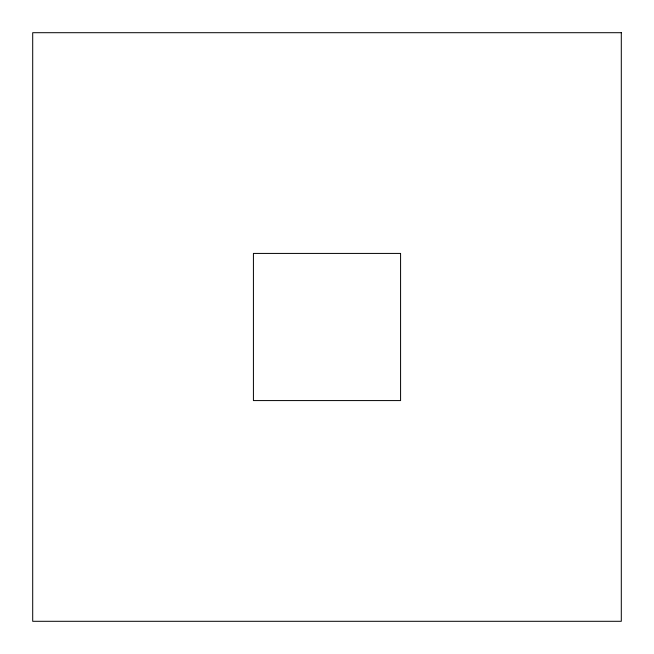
<?xml version="1.0" encoding="UTF-8"?>
<svg xmlns="http://www.w3.org/2000/svg" width="654" height="654" viewBox="0 0 654 654"><rect width="100%" height="100%" fill="white"/><g stroke="black" fill="none" stroke-linecap="round" stroke-linejoin="round"><path stroke-width="0.98" d="M621.3 32.7L32.7 32.7L32.7 621.3L621.3 621.3L621.3 32.7M400.575 253.425L253.425 253.425L253.425 400.575L400.575 400.575L400.575 253.425"/></g></svg>
